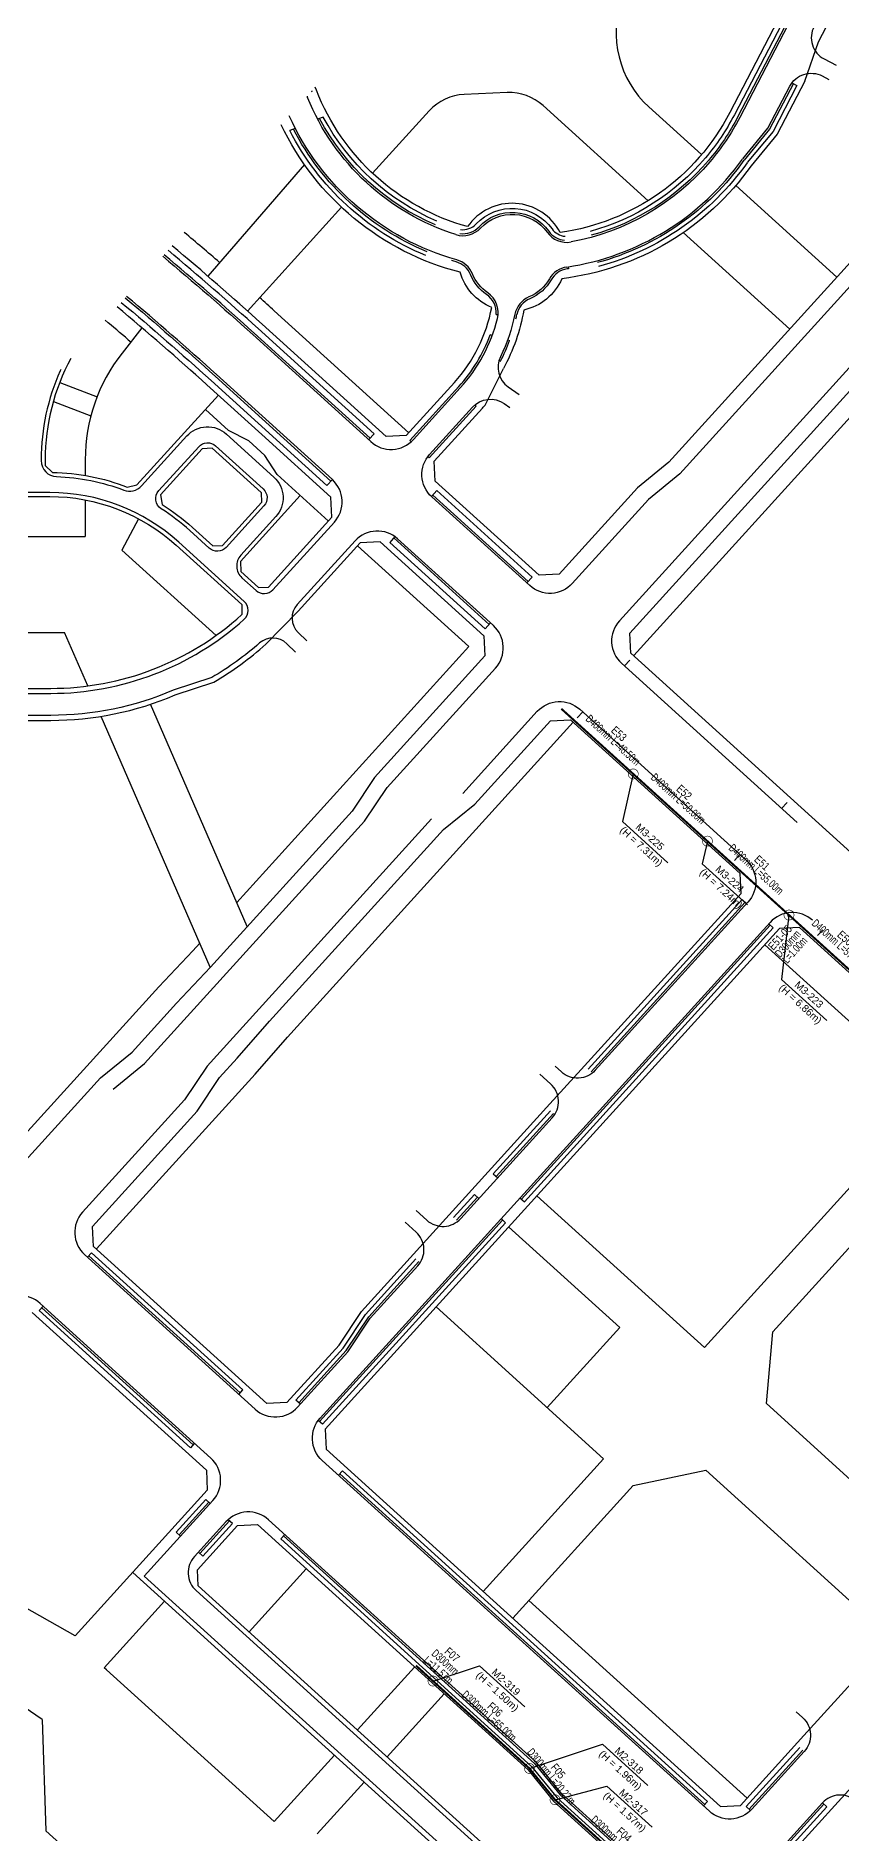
# Model space of a CAD drawing. Header units: inches. Extents: x 174186 to 177107, y 416927 to 419389.
# Drawn here: x 175330 to 175732, y 417980 to 418879 of the extents above; entities that cross this region are included whole.
import ezdxf
from ezdxf.enums import TextEntityAlignment as Align

# ---------------------------------------------------------------- set-up
doc = ezdxf.new("R2010")
doc.units = ezdxf.units.IN
doc.header["$MEASUREMENT"] = 0
for name, color, linetype in [('d_line', 8, 'Continuous'), ('Osu_line', 5, 'Continuous'), ('OsuMH_check', 1, 'Continuous'), ('오수맨홀(2공구)', 7, 'Continuous'), ('오수맨홀좌표(2공구)', 4, 'Continuous'), ('오수원형관로명(2공구)', 4, 'Continuous'), ('오수원형관로연장(2공구)', 4, 'Continuous')]:
    doc.layers.add(name, color=color, linetype=linetype)
doc.styles.get("Standard").update_dxf_attribs({"font": 'arial.ttf'})

msp = doc.modelspace()

# ---------------------------------------------------------------- linework, layer by layer
at = {"layer": 'd_line', "color": 8, "linetype": 'Continuous'}
for points in [[(175716.81, 419127.66, -0.275742), (175749.34, 418984.21, 0.606662), (175728.99, 418940.85), (175676.86, 418840.49)], [(175721.09, 418875.74), (175749.4, 418930.25, 0.174444), (175766.84, 418935.76), (175780.48, 418928.68, -0.059055), (175836.65, 418890.5), (175837.18, 418880.51), (175774.76, 418811.69), (175763.55, 418794.86), (175646.34, 418665.64), (175630.68, 418652.85), (175591.55, 418609.71), (175581.57, 418609.22), (175529.75, 418656.22)], [(175623.03, 418897.35, 0.304694), (175636.43, 418843.22)], [(175465.68, 418848.59, 0.014452), (175465.92, 418847.94)], [(175676.86, 418840.49, -0.242242), (175592.1, 418780.44, 0.566315), (175545.88, 418783.42, -0.236883), (175470.34, 418851.7), (175469.78, 418853.15)], [(175544.23, 418849.51, 0.200758), (175526.75, 418841.33)], [(175635.99, 418796.37), (175583.53, 418843.95, 0.197068), (175565.69, 418850.41), (175544.23, 418849.51)], [(175515.19, 418678.97), (175539.26, 418705.51, 0.138763), (175557.91, 418743.06, -0.229895), (175542.15, 418760.61, -0.222607), (175452.82, 418834.3, -0.222607)], [(175687.48, 418813.84, -0.210786), (175592.88, 418757.34, -0.240731), (175573.92, 418741.7, -0.083808), (175563.74, 418712.46)], [(175505.2, 418678.48), (175443.28, 418734.65, 0.009796), (175398.38, 418773.8, 0.009796)], [(175422.06, 418765.46, 0.003792), (175404.4, 418780.5, 0.003792)], [(175516.48, 418680.4), (175449.32, 418741.32, 0.001609), (175442.01, 418747.91, 0.001609)], [(175415.73, 418704.28, 0.01004), (175370.93, 418743.31, 0.01004)], [(175569.99, 418737.3, 0.006043), (175570.44, 418739.42)], [(175383.25, 418732.89), (175373.33, 418720.23, 0.16767), (175354.93, 418666.89), (175354.93, 418659.03)], [(175376.43, 418726.88, 0.002565), (175364.91, 418736.61, 0.002565)], [(175517.03, 418676.53), (175541.48, 418703.49, 0.095402), (175557.2, 418729.34)], [(175562.3, 418716.16, 0.031487), (175566.83, 418726.54)], [(175347.75, 418717.54, 0.124555), (175334.93, 418666.89), (175334.93, 418664.01)], [(175529.26, 418666.21), (175553.33, 418692.74, 0.005229), (175554.66, 418694.25, 0.004426)], [(175338.58, 418660.51, -0.090427), (175375.9, 418653.22, -0.090427)], [(175308.58, 418648.52), (175337.23, 418648.52, -0.186283), (175400.38, 418624.15), (175433.09, 418594.49)], [(175393.28, 418644.49, -0.044917), (175408.45, 418633.04), (175418.57, 418623.85)], [(175308.58, 418552.63), (175337.68, 418552.63, 0.186382), (175433.12, 418589.49, 0.186382)], [(175399.77, 418549.34), (175419.13, 418555.75, 0.049999), (175445.08, 418574.68, 0.049999)], [(175311.56, 418536.63), (175337.68, 418536.63, 0.101307), (175399.77, 418549.34, 0.101307)], [(175497.69, 418144.59), (175473.28, 418166.73, -0.414214), (175472.25, 418187.92), (175696.98, 418435.68)], [(175718.16, 418436.72, 0.414214), (175696.98, 418435.68)], [(175687.79, 417992.42, -0.414214), (175666.6, 417991.38), (175497.69, 418144.59)], [(175400.23, 417859.21), (175396.37, 417854.95, 0.414214), (175397.19, 417838), (175414.93, 417821.91), (175427.73, 417806.25), (175468.88, 417768.93, 0.414214), (175490.07, 417769.96), (175603.01, 417894.48, 0.414214), (175602.18, 417911.43), (175384.42, 418108.95)], [(175710.02, 418041.11), (175713.17, 418038.25, -0.414214), (175713.99, 418021.3), (175687.79, 417992.42)], [(175742.76, 417993.86), (175739.99, 417996.38, 0.414214), (175723.03, 417995.55), (175705.57, 417976.29, 0.414214), (175706.6, 417955.1)]]:
    msp.add_lwpolyline(points, format="xyb", dxfattribs=at)
at = {"layer": 'd_line', "color": 8, "linetype": 'Continuous', "flags": 128}
for points in [[(175772.77, 418938.88), (175783.02, 418933.56, -0.058964), (175840.17, 418894.72, -0.420683), (175841.45, 418873.31), (175781.09, 418806.76), (175769.87, 418789.93), (175651.87, 418659.83), (175636.21, 418647.03), (175598.1, 418605.02, -0.414214), (175576.92, 418603.99), (175527.96, 418648.39, -0.414214), (175526.92, 418669.58), (175548.36, 418693.22, -0.378881), (175564.17, 418694.96), (175566.94, 418693.01)], [(175732.11, 418934.92), (175681.74, 418837.96, -0.05615), (175666.89, 418815.83, -0.173415), (175597.51, 418775.74, -0.173415)], [(175742.76, 418929.39), (175718.86, 418883.39, 0.414214), (175723.98, 418867.21), (175729.97, 418864.1)], [(175723.92, 418925.66), (175679.08, 418839.34, -0.05615), (175664.6, 418817.78, -0.150486), (175607.07, 418781.01)], [(175725.69, 418924.74), (175680.86, 418838.42, -0.05615), (175666.13, 418816.48, -0.150486), (175607.6, 418779.08)], [(175683.24, 418817.35), (175695.87, 418832.61), (175706.78, 418853.61, -0.414214), (175722.96, 418858.72), (175726.28, 418857)], [(175539.92, 418779.45, -0.222289), (175465.92, 418847.94)], [(175468.11, 418851.3, 0.008022), (175468.15, 418851.01)], [(175540.43, 418766.77, -0.220808), (175456.82, 418838.74, -0.220808)], [(175529.9, 418784.25, -0.171607), (175471.93, 418837.45, -0.171607)], [(175530.51, 418786.16, -0.170739), (175473.8, 418838.2, -0.170739)], [(175525.01, 418768.95, -0.177619), (175457.05, 418831.38, -0.177619)], [(175525.62, 418770.86, -0.176947), (175458.91, 418832.14, -0.176947)], [(175595.37, 418763.23, 0.204818), (175683.11, 418817.19, 0.204818)], [(175683.9, 418816.58, -0.174263), (175610.72, 418765.42, -0.174263)], [(175685.49, 418815.36, -0.174117), (175611.24, 418763.49, -0.174117)], [(175816.69, 418801.36), (175621.67, 418586.34, 0.414214), (175622.7, 418565.16), (175710.47, 418485.54)], [(175542.29, 418781.98, 0.245803), (175550.16, 418784.76, -0.474362), (175588.03, 418782.31, 0.217829), (175594.52, 418778.59)], [(175542.01, 418780, 0.245803), (175551.63, 418783.39, -0.474362), (175586.4, 418781.15, 0.217829), (175594.34, 418776.59)], [(175393.69, 418768.6, -0.009837), (175438.57, 418729.47), (175497.59, 418675.94, 0.414214), (175518.78, 418676.97), (175542.22, 418702.82, 0.123312), (175560.79, 418737.52)], [(175497.15, 418677.69), (175439.25, 418730.21, 0.009831), (175394.36, 418769.34, 0.009831)], [(175499.16, 418679.91), (175441.26, 418732.43, 0.009813), (175396.37, 418771.57, 0.009813)], [(175540.16, 418765.81, -0.004482), (175537.89, 418766.47, -0.004482)], [(175560.11, 418739.57, 0.268376), (175555.37, 418749.51, -0.145025), (175547.32, 418759.44, 0.229205), (175540.16, 418765.81)], [(175595.52, 418762.24, 0.229205), (175587.6, 418756.84, -0.162908), (175576.92, 418747.37, 0.247072), (175570.44, 418739.42, 0.247072)], [(175596.29, 418762.36, -0.001481), (175595.52, 418762.24)], [(175342.71, 418711.95, -0.009888), (175342.46, 418711.36, 0.105989), (175332.93, 418666.89), (175332.93, 418666.46, 0.404577), (175340.66, 418658.47, -0.082896), (175374.24, 418651.71, 0.308775), (175383.01, 418653.82), (175405.65, 418678.77, -0.414214), (175425.43, 418679.74), (175449.13, 418658.24, -0.414214), (175450.09, 418638.46), (175432.63, 418619.2, 0.414214), (175433.18, 418607.9), (175440.21, 418601.52, 0.414214), (175448.69, 418601.93), (175479.37, 418635.76, 0.414214), (175478.34, 418656.95), (175420.43, 418709.47, 0.009998), (175375.62, 418748.51, 0.009998)], [(175374.95, 418747.77, -0.010004), (175419.76, 418708.73), (175477.66, 418656.21)], [(175372.94, 418745.54, -0.010022), (175417.75, 418706.5), (175475.65, 418653.99)], [(175569.46, 418739.62, -0.063206), (175562.3, 418718.39, 0.367294), (175566.17, 418703.34), (175571.55, 418699.55)], [(175368.83, 418352.24), (175384.54, 418365.1), (175494.47, 418486.3), (175505.69, 418503.13), (175559.81, 418562.8, 0.414214), (175558.78, 418583.99), (175510.93, 418627.39, 0.414214), (175489.74, 418626.35), (175460.82, 418594.48, 0.404535), (175461.27, 418580.58), (175465.56, 418576.42)], [(175459.99, 418570.67), (175455.56, 418574.97, 0.39028), (175442.02, 418575.32, -0.046649), (175418.09, 418558.04), (175398.88, 418551.68, -0.101477), (175337.68, 418539.13), (175312.26, 418539.13, 0.401435), (175300.28, 418527.65, -0.075437), (175291.06, 418480.85, 0.387029), (175297.25, 418465.92), (175301.75, 418463.82)], [(175543.5, 418500.16), (175580.69, 418541.16, -0.414214), (175601.87, 418542.2), (175684.83, 418466.95, -0.414214), (175685.87, 418445.76), (175609.64, 418361.72, -0.414214), (175592.69, 418360.9), (175589.54, 418363.75)], [(175527.84, 418487.37), (175415.77, 418363.81), (175404.55, 418346.98), (175353.6, 418290.8, 0.414182), (175354.64, 418269.62), (175439.82, 418192.36, 0.414214), (175461.01, 418193.39), (175486.05, 418221), (175497.28, 418237.84), (175520.96, 418263.95, 0.414214), (175520.13, 418280.9), (175514.76, 418285.77)], [(175520.14, 418291.7), (175525.51, 418286.83, 0.414214), (175542.46, 418287.65), (175588.14, 418338.02, 0.414214), (175587.32, 418354.97), (175581.95, 418359.84)], [(175384.42, 418108.95), (175418.68, 418146.73, 0.414214), (175417.65, 418167.91), (175361.29, 418219.04), (175332.47, 418245.17, 0.414214), (175311.28, 418244.14), (175268.7, 418197.19, 0.001217), (175262.22, 418190.02), (175246.71, 418177.09, 0.01755), (175158.26, 418069.19, 0.389498), (175160.11, 418048.99)]]:
    msp.add_lwpolyline(points, format="xyb", dxfattribs=at)
at = {"layer": 'd_line', "color": 8, "linetype": 'Continuous'}
for points in [[(175714.31, 418856.18), (175721.09, 418875.74)], [(175714.31, 418856.18), (175700.48, 418829.56), (175687.48, 418813.84)], [(175526.75, 418841.33), (175498.42, 418810.1)], [(175626.97, 418580.28), (175866.24, 418844.07)], [(175662.7, 418819.39), (175636.43, 418843.22)], [(175464.39, 418814.42), (175416.18, 418758.65)], [(175730.23, 418758.13), (175679.74, 418803.93)], [(175482.96, 418793.06), (175435.96, 418741.24)], [(175706.72, 418732.21), (175653.59, 418780.41)], [(175558.14, 418728.99), (175557.2, 418729.34)], [(175376.43, 418726.88), (175377.67, 418725.76)], [(175565.89, 418726.88), (175566.83, 418726.54)], [(175554.66, 418694.25), (175563.74, 418712.46)], [(175561.57, 418716.51), (175562.32, 418716.15)], [(175342.2, 418705.57), (175360.84, 418698.3)], [(175443.09, 418679.47), (175415.73, 418704.28)], [(175339.01, 418696.08), (175357.74, 418688.78)], [(175380.78, 418654.32), (175421.41, 418699.13)], [(175526.66, 418667.8), (175550.2, 418693.76)], [(175550.2, 418693.76), (175549.63, 418694.28)], [(175628.89, 418569), (175745.24, 418697.27)], [(175414.92, 418691.97), (175426.5, 418681.47)], [(175450.75, 418659.47), (175444.61, 418669.08), (175436.66, 418676.3), (175426.5, 418681.47)], [(175477.65, 418648.12), (175443.09, 418679.47)], [(175515.19, 418678.97), (175505.2, 418678.48)], [(175517.77, 418675.86), (175517.03, 418676.53)], [(175392.54, 418649.44), (175413.37, 418672.4)], [(175418.36, 418672.64), (175413.37, 418672.4)], [(175418.36, 418672.64), (175442.76, 418650.52)], [(175526.66, 418667.8), (175525.92, 418668.47)], [(175529.75, 418656.22), (175529.26, 418666.21)], [(175334.93, 418664.01), (175338.58, 418660.51)], [(175450.75, 418659.47), (175476.4, 418636.21)], [(175375.9, 418653.22), (175380.78, 418654.32)], [(175392.54, 418649.44), (175393.28, 418644.49)], [(175432.45, 418616.04), (175462.32, 418648.97)], [(175442.76, 418650.52), (175443, 418645.53)], [(175478.14, 418638.13), (175477.65, 418648.12)], [(175354.93, 418646.84), (175354.93, 418628.52)], [(175423.56, 418624.1), (175443, 418645.53)], [(175381.61, 418637.39), (175373.24, 418621.76)], [(175446.52, 418603.27), (175478.14, 418638.13)], [(175302.93, 418628.52), (175354.93, 418628.52)], [(175373.24, 418621.76), (175420.26, 418579.11)], [(175418.57, 418623.85), (175423.56, 418624.1)], [(175492.21, 418625.36), (175461.2, 418591.17)], [(175546.55, 418573.48), (175490.92, 418623.93)], [(175502.2, 418625.85), (175492.21, 418625.36)], [(175502.2, 418625.85), (175554.02, 418578.85)], [(175432.45, 418616.04), (175432.69, 418611.04)], [(175432.69, 418611.04), (175441.53, 418603.03)], [(175441.53, 418603.03), (175446.52, 418603.27)], [(175433.09, 418594.49), (175433.12, 418589.49)], [(175461.2, 418591.17), (175445.08, 418574.68)], [(175302.93, 418580.63), (175344.55, 418580.63)], [(175356.21, 418553.84), (175344.55, 418580.63)], [(175554.02, 418578.85), (175554.51, 418568.86)], [(175627.46, 418570.29), (175626.97, 418580.28)], [(175554.51, 418568.86), (175499.36, 418508.06), (175488.15, 418491.23), (175417.45, 418413.29)], [(175430.57, 418445.62), (175546.55, 418573.48)], [(175941.04, 418285.87), (175627.46, 418570.29)], [(175626.87, 418566.78), (175624.18, 418563.81)], [(175435.82, 418433.55), (175387.46, 418544.68)], [(175603.36, 418540.85), (175600.67, 418537.89)], [(175417.4, 418413.24), (175362.82, 418538.64)], [(175598.65, 418535.67), (175455.92, 418378.3)], [(175587.24, 418536.48), (175549.45, 418494.82)], [(175587.24, 418536.48), (175597.22, 418536.96)], [(175681.93, 418460.13), (175597.22, 418536.96)], [(175533.79, 418482.02), (175549.45, 418494.82)], [(175446.96, 418386.29), (175533.79, 418482.02)], [(175682.42, 418450.14), (175681.93, 418460.13)], [(175602.65, 418362.2), (175682.42, 418450.14)], [(175606.08, 418362.26), (175682.97, 418447.04)], [(175607.56, 418360.91), (175684.45, 418445.69)], [(175701.67, 418432.68), (175474.69, 418182.43)], [(175572.78, 418297.27), (175697.05, 418434.27)], [(175574.27, 418295.93), (175698.53, 418432.93)], [(175711.66, 418433.16), (175701.67, 418432.68)], [(175908.58, 418254.55), (175711.66, 418433.16)], [(175412.15, 418425.31), (175408.63, 418421.43), (175391.68, 418403.42), (175318.11, 418322.3)], [(175777.97, 418348.59), (175694.27, 418424.51)], [(175417.45, 418413.29), (175400.5, 418395.27), (175378.33, 418370.83)], [(175422.05, 418358.15), (175430.79, 418367.79), (175446.96, 418386.29)], [(175360.48, 418272.42), (175439.76, 418359.81), (175455.92, 418378.3)], [(175362.62, 418357.97), (175378.33, 418370.83)], [(175586.99, 418344.93), (175602.65, 418362.2)], [(175664.18, 418223.15), (175790.12, 418362)], [(175362.62, 418357.97), (175323.48, 418314.82)], [(175410.8, 418341.29), (175422.05, 418358.15)], [(175481.71, 418224.41), (175492.93, 418241.24), (175586.99, 418344.93)], [(175698.32, 418231.02), (175804.94, 418348.56)], [(175358.57, 418283.7), (175410.8, 418341.29)], [(175558.71, 418310.04), (175587.26, 418341.52)], [(175560.19, 418308.69), (175588.75, 418340.17)], [(175538.89, 418288.19), (175549.31, 418299.67)], [(175540.37, 418286.84), (175550.79, 418298.33)], [(175580.48, 418299.06), (175664.18, 418223.15)], [(175359.06, 418273.71), (175358.57, 418283.7)], [(175471.98, 418186.14), (175563.38, 418286.9)], [(175473.46, 418184.79), (175564.86, 418285.56)], [(175566.38, 418283.51), (175621.93, 418233.12)], [(175445.65, 418195.17), (175359.06, 418273.71)], [(175356.12, 418268.27), (175358.14, 418270.5)], [(175356.79, 418269.02), (175432.34, 418200.49)], [(175358.14, 418270.5), (175433.69, 418201.97)], [(175460.13, 418196.89), (175483.68, 418222.85), (175494.91, 418239.69), (175520.08, 418267.45)], [(175461.61, 418195.54), (175485.26, 418221.62), (175496.49, 418238.46), (175521.56, 418266.1)], [(175333.95, 418243.83), (175331.93, 418241.61)], [(175415.42, 418161.84), (175328.49, 418240.68)], [(175331.93, 418241.61), (175407.49, 418173.08)], [(175333.28, 418243.09), (175408.83, 418174.56)], [(175530.1, 418243.51), (175613.8, 418167.59)], [(175621.93, 418233.12), (175585.65, 418193.12)], [(175695.08, 418195.12), (175698.32, 418231.02)], [(175481.71, 418224.4), (175455.64, 418195.66)], [(175431.67, 418199.75), (175433.69, 418201.97)], [(175455.64, 418195.66), (175445.65, 418195.17)], [(175462.35, 418194.87), (175460.13, 418196.89)], [(175695.08, 418195.12), (175790.1, 418108.93)], [(175473.46, 418184.79), (175471.29, 418186.76)], [(175474.69, 418182.43), (175475.18, 418172.44)], [(175409.5, 418175.3), (175407.49, 418173.08)], [(175475.18, 418172.44), (175672.1, 417993.82)], [(175553.64, 418101.27), (175613.8, 418167.59)], [(175415.42, 418161.84), (175415.9, 418151.85)], [(175481.43, 418159.34), (175483.44, 418161.56)], [(175482.1, 418160.08), (175664.31, 417994.81)], [(175483.44, 418161.56), (175665.65, 417996.29)], [(175568.45, 418087.83), (175628.61, 418154.16)], [(175628.61, 418154.16), (175664.85, 418161.79)], [(175664.85, 418161.79), (175759.87, 418075.6)], [(175415.9, 418151.85), (175349.92, 418079.1)], [(175400.34, 418130.96), (175415.12, 418147.26)], [(175401.82, 418129.62), (175416.6, 418145.92)], [(175417.34, 418145.24), (175415.12, 418147.26)], [(175412.19, 418120.21), (175426.97, 418136.51)], [(175428.45, 418135.17), (175426.28, 418137.13)], [(175400.34, 418130.96), (175402.56, 418128.95)], [(175430.92, 418134.18), (175410.92, 418112.12)], [(175413.67, 418118.87), (175428.45, 418135.17)], [(175430.92, 418134.18), (175440.91, 418134.66)], [(175440.91, 418134.66), (175576.04, 418012.1)], [(175454.55, 418129.71), (175452.54, 418127.49)], [(175452.54, 418127.49), (175577.85, 418013.83), (175590.65, 417998.17), (175632.73, 417960)], [(175453.88, 418128.97), (175579.31, 418015.21), (175592.11, 417999.55), (175634.08, 417961.48)], [(175333.39, 418037.32), (175210.06, 418121.68)], [(175411.45, 418120.89), (175413.67, 418118.87)], [(175349.92, 418079.1), (175284.15, 418116.21)], [(175378.66, 418110.79), (175601.13, 417909.01)], [(175411.31, 418104.13), (175410.92, 418112.12)], [(175465.3, 418112.54), (175436.75, 418081.06)], [(175411.31, 418104.13), (175612.55, 417921.6)], [(175394.59, 418096.35), (175364.46, 418063.14)], [(175576.51, 418096.72), (175685.4, 417997.96)], [(175365.57, 418062.13), (175364.46, 418063.14)], [(175449.27, 417986.21), (175365.57, 418062.13)], [(175490.82, 418032.02), (175519.37, 418063.49)], [(175713.79, 418029.26), (175744.21, 418062.8)], [(175505.63, 418018.58), (175534.19, 418050.06)], [(175333.39, 418037.32), (175335.27, 417981.6)], [(175713.76, 418029.24), (175682.08, 417994.31)], [(175449.27, 417986.21), (175479.4, 418019.42)], [(175711.77, 418023.32), (175684.9, 417993.69)], [(175713.25, 418021.97), (175686.38, 417992.35)], [(175576.04, 418012.1), (175588.84, 417996.44)], [(175730.98, 417996.12), (175744.74, 418011.29)], [(175470.81, 417980.18), (175494.21, 418005.99)], [(175588.84, 417996.44), (175638.04, 417951.81)], [(175665.65, 417996.29), (175663.64, 417994.07)], [(175672.1, 417993.82), (175682.08, 417994.31)], [(175684.9, 417993.69), (175687.09, 417991.7)], [(175723.78, 417994.88), (175705.64, 417974.88)], [(175725.26, 417993.53), (175707.12, 417973.53)], [(175730.98, 417996.12), (175708.01, 417970.8), (175708.5, 417960.81)], [(175723.03, 417995.55), (175725.26, 417993.53)], [(175387.52, 417934.22), (175335.27, 417981.6)]]:
    msp.add_lwpolyline(points, dxfattribs=at)
at = {"layer": 'd_line', "color": 8, "linetype": 'Continuous', "flags": 128}
for points in [[(175708.59, 418854.92), (175696.71, 418832.06), (175684.01, 418816.71)], [(175707.85, 418855.3), (175710.36, 418854)], [(175468.15, 418851.01), (175467.68, 418850.82)], [(175710.36, 418854), (175698.39, 418830.95), (175685.55, 418815.44)], [(175473.8, 418838.2), (175471, 418837.07)], [(175459.84, 418832.52), (175457.05, 418831.38)], [(175596.14, 418763.34), (175596.29, 418762.36)], [(175560.11, 418739.57), (175561.11, 418739.49)], [(175576.11, 418606.07), (175528.48, 418649.27)], [(175578.12, 418608.29), (175530.5, 418651.49)], [(175506.98, 418625.57), (175554.61, 418582.37)], [(175509, 418627.79), (175556.62, 418584.59)], [(175575.43, 418605.33), (175578.12, 418608.29)], [(175557.3, 418585.33), (175554.61, 418582.37)]]:
    msp.add_lwpolyline(points, dxfattribs=at)
at = {"layer": 'd_line', "color": 8, "linetype": 'ByBlock'}
for points in [[(175539.92, 418779.45, 0.290471), (175552.36, 418782.71, -0.474362), (175585.59, 418780.57, 0.290471), (175597.51, 418775.74)], [(175560.79, 418737.52, 0.313575), (175555.94, 418750.34, -0.145025), (175548.24, 418759.82, 0.229205), (175540.43, 418766.77)], [(175595.37, 418763.23, 0.229205), (175586.73, 418757.34, -0.162908), (175576.52, 418748.29, 0.247072), (175569.46, 418739.62)]]:
    msp.add_lwpolyline(points, format="xyb", dxfattribs=at)
at = {"layer": 'd_line', "color": 8, "linetype": 'Continuous', "flags": 128}
for points in [[(175391.68, 418651.46), (175411.58, 418673.4, -0.414214), (175420.05, 418673.81), (175443.75, 418652.31, -0.414214), (175444.17, 418643.84), (175425.36, 418623.1, -0.414214), (175416.88, 418622.68), (175407.1, 418631.55, 0.04296), (175392.91, 418642.36, -0.465456)], [(175434.31, 418596.08), (175401.73, 418625.63, 0.186283), (175337.23, 418650.52), (175309.43, 418650.52, 0.414214), (175297.43, 418638.52), (175297.43, 418562.13, 0.414214), (175309.43, 418550.13), (175337.68, 418550.13, 0.185147), (175434.29, 418587.17, 0.444358)], [(175580.04, 418015.9), (175446.41, 418137.1, 0.414214), (175425.22, 418136.07), (175409.43, 418118.66, 0.414214), (175410.26, 418101.71), (175610.24, 417920.32, 0.414214), (175627.2, 417921.14), (175640.97, 417936.33, 0.414214), (175639.94, 417957.52), (175628.06, 417968.29), (175592.83, 418000.24)]]:
    msp.add_lwpolyline(points, format="xyb", close=True, dxfattribs=at)
at = {"layer": 'd_line', "color": 8, "linetype": 'ByBlock'}
for points in [[(175496.48, 418676.95), (175499.16, 418679.91)], [(175475.65, 418653.99), (175478.34, 418656.95)], [(175530.5, 418651.49), (175527.81, 418648.53)], [(175509.6, 418628.46), (175506.98, 418625.57)], [(175702.7, 418492.6), (175705.38, 418495.56)], [(175679.18, 418466.67), (175681.87, 418469.64)], [(175685.19, 418445.02), (175682.97, 418447.04)], [(175698.53, 418432.93), (175696.3, 418434.94)], [(175720.66, 418429.05), (175723.35, 418432.01)], [(175558.71, 418310.04), (175560.93, 418308.02)], [(175551.53, 418297.65), (175549.31, 418299.67)], [(175572.04, 418297.95), (175574.27, 418295.93)], [(175564.86, 418285.56), (175562.64, 418287.58)]]:
    msp.add_lwpolyline(points, dxfattribs=at)
at = {"layer": 'Osu_line', "const_width": 1}
for points in [[(175628.58, 418509.87), (175592.66, 418542.45)], [(175665.62, 418476.28), (175628.58, 418509.87)], [(175706.36, 418439.33), (175665.62, 418476.28)], [(175706.36, 418439.33), (175705.68, 418438.59)], [(175748.58, 418401.03), (175706.36, 418439.33)], [(175520.05, 418064.24), (175528.62, 418056.46)], [(175528.62, 418056.46), (175576.76, 418012.79)], [(175576.76, 418012.79), (175589.56, 417997.13)], [(175589.56, 417997.13), (175644.69, 417947.13)]]:
    msp.add_lwpolyline(points, dxfattribs=at)
at = {"layer": 'OsuMH_check', "const_width": 0.3, "flags": 128}
for points in [[(175626.08, 418509.87, -1), (175631.08, 418509.87, -1)], [(175663.12, 418476.28, -1), (175668.12, 418476.28, -1)], [(175703.86, 418439.33, -1), (175708.86, 418439.33, -1)], [(175526.12, 418056.46, -1), (175531.12, 418056.46, -1)], [(175574.26, 418012.79, -1), (175579.26, 418012.79, -1)], [(175587.06, 417997.13, -1), (175592.06, 417997.13, -1)]]:
    msp.add_lwpolyline(points, format="xyb", close=True, dxfattribs=at)
at = {"layer": '오수맨홀(2공구)', "color": 1}
for points in [[(175628.58, 418509.87), (175623.22, 418486.01), (175645.85, 418465.48)], [(175665.62, 418476.28), (175663.07, 418464.94), (175685.7, 418444.41)], [(175706.36, 418439.33), (175702.64, 418407.19), (175725.28, 418386.66)], [(175528.62, 418056.46), (175551.85, 418064.12), (175574.48, 418043.59)], [(175576.76, 418012.79), (175613.23, 418024.89)], [(175613.23, 418024.89), (175635.91, 418004.31)], [(175589.56, 417997.13), (175615.45, 418003.96)], [(175615.45, 418003.96), (175638.08, 417983.43)]]:
    msp.add_lwpolyline(points, dxfattribs=at)

# ---------------------------------------------------------------- texts
at = {"layer": '오수맨홀(2공구)', "color": 7}
for s, p in [('M3-225', (175635.75, 418477.08)), ('M3-224', (175675.6, 418456.02)), ('M3-223', (175715.18, 418398.26)), ('M2-319', (175563.88, 418054.65)), ('M2-318', (175625.31, 418015.37)), ('M2-317', (175627.48, 417994.49))]:
    msp.add_text(s, height=3.6, rotation=317.79095, dxfattribs=at).set_placement(p, align=Align.CENTER)
at = {"layer": '오수맨홀좌표(2공구)', "color": 7}
for s, p in [('(H = 7.31m)', (175631.45, 418472.34)), ('(H = 7.24m)', (175671.3, 418451.28)), ('(H = 6.86m)', (175710.88, 418393.53)), ('(H = 1.50m)', (175559.59, 418049.91)), ('(H = 1.96m)', (175621.01, 418010.63)), ('(H = 1.57m)', (175623.19, 417989.75))]:
    msp.add_text(s, height=3.6, rotation=317.79095, dxfattribs=at).set_placement(p, align=Align.CENTER)
at = {"layer": '오수원형관로명(2공구)', "color": 7, "width": 0.8}
for s, rotation, p in [('E53', 317.79095, (175620.12, 418528.49)), ('E52', 317.79095, (175652.67, 418499.22)), ('E51', 317.79095, (175691.56, 418463.94)), ('E51-05', 47.79095, (175703.36, 418426.77)), ('E50', 317.79095, (175733.04, 418426.32)), ('F07', 317.79095, (175536.85, 418068.18)), ('F06', 317.79095, (175558.26, 418040.77)), ('F05', 309.26019, (175589.58, 418010.21)), ('F04', 317.79095, (175622.7, 417978.27))]:
    msp.add_text(s, height=4, rotation=rotation, dxfattribs=at).set_placement(p, align=Align.CENTER)
at = {"layer": '오수원형관로연장(2공구)', "color": 7, "width": 0.7}
for s, rotation, p in [('D400mm L=48.50m', 317.79095, (175617.22, 418525.29)), ('D400mm L=50.00m', 317.79095, (175649.77, 418496.02)), ('D400mm L=55.00m', 317.79095, (175688.66, 418460.74)), ('D400mm L=57.00m', 317.79095, (175730.13, 418423.12)), ('D300mm', 47.79095, (175707.28, 418423.66)), ('L=1.00m', 47.79095, (175710.7, 418420.5)), ('L=11.57m', 317.79095, (175530, 418060.47)), ('D300mm', 317.79095, (175533.39, 418064.42)), ('D300mm L=65.00m', 317.79095, (175555.36, 418037.57)), ('D300mm L=20.22m', 309.26019, (175586.24, 418007.47)), ('D300mm L=74.43m', 317.79095, (175619.79, 417975.07))]:
    msp.add_text(s, height=4, rotation=rotation, dxfattribs=at).set_placement(p, align=Align.CENTER)

doc.saveas('drawing.dxf')
